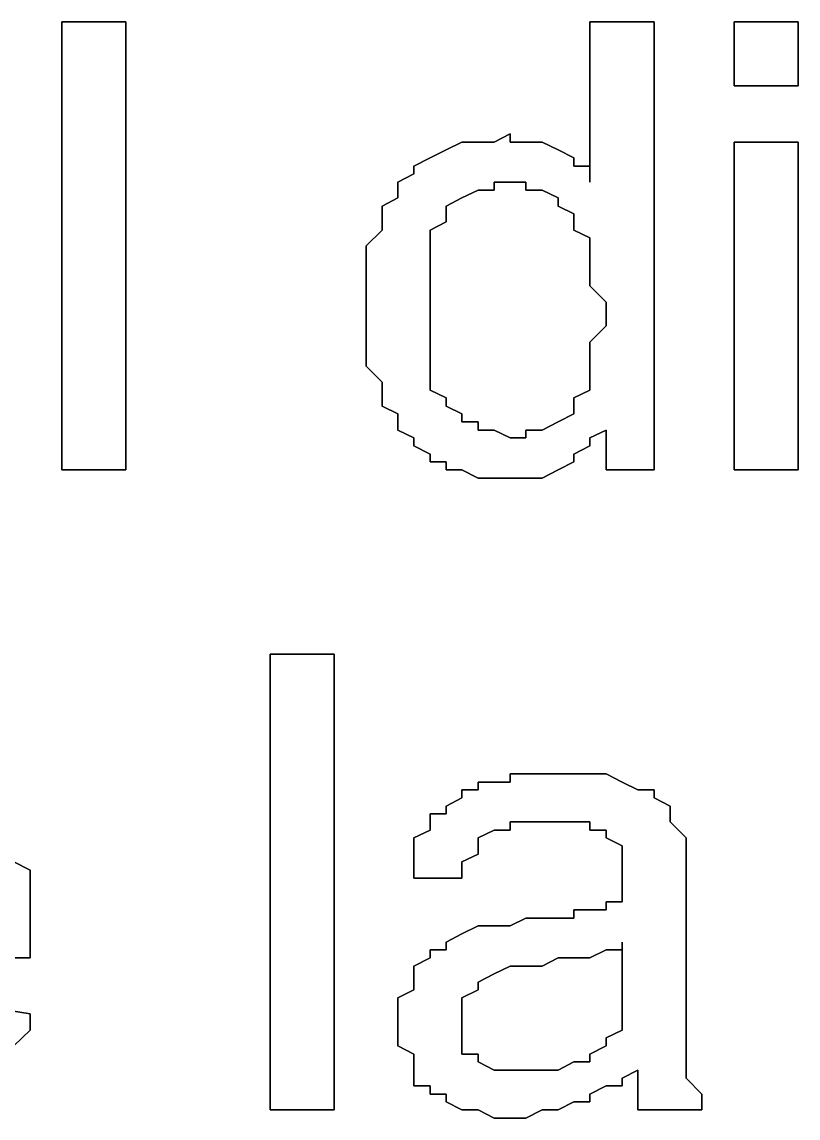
# Model space of a CAD drawing. Header units: metres. Extents: x 2.9 to 42.8, y 1.7 to 28.7.
# Drawn here: x 39.848 to 40.0191, y 15.2629 to 15.5046 of the extents above; entities that cross this region are included whole.
import ezdxf

# ---------------------------------------------------------------- set-up
doc = ezdxf.new("R2010")
doc.units = ezdxf.units.M
doc.layers.add('GRIS', color=8, linetype='Continuous')

msp = doc.modelspace()

# ---------------------------------------------------------------- linework, layer by layer
at = {"layer": 'GRIS', "lineweight": -3}
for points in [[(39.8709, 15.5046), (39.8568, 15.5046), (39.8709, 15.5046)], [(39.8568, 15.5046), (39.8568, 15.4058), (39.8568, 15.5046)], [(39.8709, 15.4058), (39.8709, 15.5046), (39.8709, 15.4058)], [(39.9874, 15.5046), (39.9732, 15.5046), (39.9874, 15.5046)], [(39.9732, 15.5046), (39.9732, 15.4693), (39.9732, 15.5046)], [(39.9874, 15.4058), (39.9874, 15.5046), (39.9874, 15.4058)], [(40.0191, 15.5046), (40.005, 15.5046), (40.0191, 15.5046)], [(40.005, 15.5046), (40.005, 15.4905), (40.005, 15.5046)], [(40.0191, 15.4905), (40.0191, 15.5046), (40.0191, 15.4905)], [(40.005, 15.4905), (40.0191, 15.4905), (40.005, 15.4905)], [(39.9556, 15.4799), (39.9521, 15.4781), (39.9556, 15.4799)], [(39.9556, 15.4781), (39.9556, 15.4799), (39.9556, 15.4781)], [(39.9415, 15.4764), (39.938, 15.4746), (39.9415, 15.4764)], [(39.945, 15.4781), (39.9415, 15.4764), (39.945, 15.4781)], [(39.9486, 15.4781), (39.945, 15.4781), (39.9486, 15.4781)], [(39.9521, 15.4781), (39.9486, 15.4781), (39.9521, 15.4781)], [(39.9591, 15.4781), (39.9556, 15.4781), (39.9591, 15.4781)], [(39.9627, 15.4781), (39.9591, 15.4781), (39.9627, 15.4781)], [(39.9662, 15.4764), (39.9627, 15.4781), (39.9662, 15.4764)], [(39.9697, 15.4746), (39.9662, 15.4764), (39.9697, 15.4746)], [(40.0191, 15.4781), (40.005, 15.4781), (40.0191, 15.4781)], [(40.005, 15.4781), (40.005, 15.4058), (40.005, 15.4781)], [(40.0191, 15.4058), (40.0191, 15.4781), (40.0191, 15.4058)], [(39.938, 15.4746), (39.9344, 15.4728), (39.938, 15.4746)], [(39.9697, 15.4728), (39.9697, 15.4746), (39.9697, 15.4728)], [(39.9344, 15.4728), (39.9344, 15.4711), (39.9344, 15.4728)], [(39.9732, 15.4728), (39.9697, 15.4728), (39.9732, 15.4728)], [(39.9732, 15.4711), (39.9732, 15.4728), (39.9732, 15.4711)], [(39.9344, 15.4711), (39.9309, 15.4693), (39.9344, 15.4711)], [(39.9309, 15.4693), (39.9309, 15.4675), (39.9309, 15.4693)], [(39.9521, 15.4675), (39.9521, 15.4693), (39.9521, 15.4675)], [(39.9521, 15.4693), (39.9556, 15.4693), (39.9521, 15.4693)], [(39.9556, 15.4693), (39.9591, 15.4693), (39.9556, 15.4693)], [(39.9591, 15.4693), (39.9591, 15.4675), (39.9591, 15.4693)], [(39.9732, 15.4693), (39.9732, 15.4711), (39.9732, 15.4693)], [(39.9309, 15.4675), (39.9309, 15.4658), (39.9309, 15.4675)], [(39.945, 15.4658), (39.9486, 15.4675), (39.945, 15.4658)], [(39.9486, 15.4675), (39.9521, 15.4675), (39.9486, 15.4675)], [(39.9591, 15.4675), (39.9627, 15.4675), (39.9591, 15.4675)], [(39.9627, 15.4675), (39.9662, 15.4658), (39.9627, 15.4675)], [(39.9309, 15.4658), (39.9274, 15.464), (39.9309, 15.4658)], [(39.9274, 15.464), (39.9274, 15.4605), (39.9274, 15.464)], [(39.9415, 15.464), (39.945, 15.4658), (39.9415, 15.464)], [(39.9415, 15.4623), (39.9415, 15.464), (39.9415, 15.4623)], [(39.9662, 15.4658), (39.9662, 15.464), (39.9662, 15.4658)], [(39.9662, 15.464), (39.9697, 15.4623), (39.9662, 15.464)], [(39.9415, 15.4605), (39.9415, 15.4623), (39.9415, 15.4605)], [(39.9697, 15.4623), (39.9697, 15.4605), (39.9697, 15.4623)], [(39.9274, 15.4605), (39.9274, 15.4587), (39.9274, 15.4605)], [(39.938, 15.4587), (39.9415, 15.4605), (39.938, 15.4587)], [(39.9697, 15.4605), (39.9697, 15.4587), (39.9697, 15.4605)], [(39.9274, 15.4587), (39.9239, 15.4552), (39.9274, 15.4587)], [(39.938, 15.457), (39.938, 15.4587), (39.938, 15.457)], [(39.938, 15.4552), (39.938, 15.457), (39.938, 15.4552)], [(39.9697, 15.4587), (39.9732, 15.457), (39.9697, 15.4587)], [(39.9732, 15.457), (39.9732, 15.4552), (39.9732, 15.457)], [(39.9239, 15.4552), (39.9239, 15.4534), (39.9239, 15.4552)], [(39.938, 15.4534), (39.938, 15.4552), (39.938, 15.4534)], [(39.9732, 15.4552), (39.9732, 15.4534), (39.9732, 15.4552)], [(39.9239, 15.4534), (39.9239, 15.4517), (39.9239, 15.4534)], [(39.938, 15.4499), (39.938, 15.4534), (39.938, 15.4499)], [(39.9732, 15.4534), (39.9732, 15.4517), (39.9732, 15.4534)], [(39.9239, 15.4517), (39.9239, 15.4481), (39.9239, 15.4517)], [(39.938, 15.4481), (39.938, 15.4499), (39.938, 15.4481)], [(39.9732, 15.4517), (39.9732, 15.4481), (39.9732, 15.4517)], [(39.9239, 15.4481), (39.9239, 15.4464), (39.9239, 15.4481)], [(39.938, 15.4446), (39.938, 15.4481), (39.938, 15.4446)], [(39.9732, 15.4481), (39.9732, 15.4464), (39.9732, 15.4481)], [(39.9239, 15.4464), (39.9239, 15.4446), (39.9239, 15.4464)], [(39.9732, 15.4464), (39.9768, 15.4428), (39.9732, 15.4464)], [(39.9239, 15.4446), (39.9239, 15.4411), (39.9239, 15.4446)], [(39.938, 15.4428), (39.938, 15.4446), (39.938, 15.4428)], [(39.938, 15.4411), (39.938, 15.4428), (39.938, 15.4411)], [(39.9768, 15.4428), (39.9768, 15.4393), (39.9768, 15.4428)], [(39.9239, 15.4411), (39.9239, 15.4393), (39.9239, 15.4411)], [(39.938, 15.4376), (39.938, 15.4411), (39.938, 15.4376)], [(39.9239, 15.4393), (39.9239, 15.4376), (39.9239, 15.4393)], [(39.9239, 15.4376), (39.9239, 15.4358), (39.9239, 15.4376)], [(39.938, 15.4358), (39.938, 15.4376), (39.938, 15.4358)], [(39.9768, 15.4376), (39.9732, 15.434), (39.9768, 15.4376)], [(39.9768, 15.4393), (39.9768, 15.4376), (39.9768, 15.4393)], [(39.9239, 15.4358), (39.9239, 15.4323), (39.9239, 15.4358)], [(39.938, 15.4323), (39.938, 15.4358), (39.938, 15.4323)], [(39.9732, 15.434), (39.9732, 15.4323), (39.9732, 15.434)], [(39.9239, 15.4323), (39.9239, 15.4305), (39.9239, 15.4323)], [(39.9239, 15.4305), (39.9239, 15.4287), (39.9239, 15.4305)], [(39.938, 15.4305), (39.938, 15.4323), (39.938, 15.4305)], [(39.938, 15.4287), (39.938, 15.4305), (39.938, 15.4287)], [(39.9732, 15.4323), (39.9732, 15.4287), (39.9732, 15.4323)], [(39.9239, 15.4287), (39.9274, 15.4252), (39.9239, 15.4287)], [(39.938, 15.427), (39.938, 15.4287), (39.938, 15.427)], [(39.9732, 15.4287), (39.9732, 15.427), (39.9732, 15.4287)], [(39.938, 15.4234), (39.938, 15.427), (39.938, 15.4234)], [(39.9732, 15.427), (39.9732, 15.4252), (39.9732, 15.427)], [(39.9274, 15.4252), (39.9274, 15.4234), (39.9274, 15.4252)], [(39.9274, 15.4234), (39.9274, 15.4217), (39.9274, 15.4234)], [(39.9415, 15.4217), (39.938, 15.4234), (39.9415, 15.4217)], [(39.9732, 15.4234), (39.9697, 15.4217), (39.9732, 15.4234)], [(39.9732, 15.4252), (39.9732, 15.4234), (39.9732, 15.4252)], [(39.9274, 15.4217), (39.9274, 15.4199), (39.9274, 15.4217)], [(39.9415, 15.4199), (39.9415, 15.4217), (39.9415, 15.4199)], [(39.9697, 15.4217), (39.9697, 15.4199), (39.9697, 15.4217)], [(39.9274, 15.4199), (39.9309, 15.4182), (39.9274, 15.4199)], [(39.9309, 15.4182), (39.9309, 15.4164), (39.9309, 15.4182)], [(39.945, 15.4182), (39.9415, 15.4199), (39.945, 15.4182)], [(39.945, 15.4164), (39.945, 15.4182), (39.945, 15.4164)], [(39.9697, 15.4182), (39.9662, 15.4164), (39.9697, 15.4182)], [(39.9697, 15.4199), (39.9697, 15.4182), (39.9697, 15.4199)], [(39.9309, 15.4164), (39.9309, 15.4146), (39.9309, 15.4164)], [(39.9486, 15.4164), (39.945, 15.4164), (39.9486, 15.4164)], [(39.9486, 15.4146), (39.9486, 15.4164), (39.9486, 15.4146)], [(39.9662, 15.4164), (39.9627, 15.4146), (39.9662, 15.4164)], [(39.9309, 15.4146), (39.9344, 15.4129), (39.9309, 15.4146)], [(39.9521, 15.4146), (39.9486, 15.4146), (39.9521, 15.4146)], [(39.9556, 15.4129), (39.9521, 15.4146), (39.9556, 15.4129)], [(39.9627, 15.4146), (39.9591, 15.4146), (39.9627, 15.4146)], [(39.9591, 15.4146), (39.9591, 15.4129), (39.9591, 15.4146)], [(39.9732, 15.4129), (39.9768, 15.4146), (39.9732, 15.4129)], [(39.9768, 15.4146), (39.9768, 15.4058), (39.9768, 15.4146)], [(39.9344, 15.4129), (39.9344, 15.4111), (39.9344, 15.4129)], [(39.9344, 15.4111), (39.938, 15.4093), (39.9344, 15.4111)], [(39.9591, 15.4129), (39.9556, 15.4129), (39.9591, 15.4129)], [(39.9697, 15.4093), (39.9732, 15.4111), (39.9697, 15.4093)], [(39.9732, 15.4111), (39.9732, 15.4129), (39.9732, 15.4111)], [(39.938, 15.4093), (39.938, 15.4076), (39.938, 15.4093)], [(39.9697, 15.4076), (39.9697, 15.4093), (39.9697, 15.4076)], [(39.938, 15.4076), (39.9415, 15.4076), (39.938, 15.4076)], [(39.9415, 15.4076), (39.9415, 15.4058), (39.9415, 15.4076)], [(39.9662, 15.4058), (39.9697, 15.4076), (39.9662, 15.4058)], [(39.8568, 15.4058), (39.8709, 15.4058), (39.8568, 15.4058)], [(39.9415, 15.4058), (39.945, 15.4058), (39.9415, 15.4058)], [(39.945, 15.4058), (39.9486, 15.404), (39.945, 15.4058)], [(39.9486, 15.404), (39.9521, 15.404), (39.9486, 15.404)], [(39.9521, 15.404), (39.9556, 15.404), (39.9521, 15.404)], [(39.9556, 15.404), (39.9591, 15.404), (39.9556, 15.404)], [(39.9591, 15.404), (39.9627, 15.404), (39.9591, 15.404)], [(39.9627, 15.404), (39.9662, 15.4058), (39.9627, 15.404)], [(39.9768, 15.4058), (39.9874, 15.4058), (39.9768, 15.4058)], [(40.005, 15.4058), (40.0191, 15.4058), (40.005, 15.4058)], [(39.9168, 15.3652), (39.9027, 15.3652), (39.9168, 15.3652)], [(39.9027, 15.3652), (39.9027, 15.2647), (39.9027, 15.3652)], [(39.9168, 15.2647), (39.9168, 15.3652), (39.9168, 15.2647)], [(39.9591, 15.3388), (39.9556, 15.3388), (39.9591, 15.3388)], [(39.9556, 15.3388), (39.9556, 15.337), (39.9556, 15.3388)], [(39.9627, 15.3388), (39.9591, 15.3388), (39.9627, 15.3388)], [(39.9662, 15.3388), (39.9627, 15.3388), (39.9662, 15.3388)], [(39.9697, 15.3388), (39.9662, 15.3388), (39.9697, 15.3388)], [(39.9732, 15.3388), (39.9697, 15.3388), (39.9732, 15.3388)], [(39.9768, 15.3388), (39.9732, 15.3388), (39.9768, 15.3388)], [(39.9803, 15.337), (39.9768, 15.3388), (39.9803, 15.337)], [(39.9521, 15.337), (39.9486, 15.337), (39.9521, 15.337)], [(39.9486, 15.337), (39.9486, 15.3353), (39.9486, 15.337)], [(39.9556, 15.337), (39.9521, 15.337), (39.9556, 15.337)], [(39.9838, 15.3353), (39.9803, 15.337), (39.9838, 15.3353)], [(39.945, 15.3335), (39.9415, 15.3317), (39.945, 15.3335)], [(39.9486, 15.3353), (39.945, 15.3353), (39.9486, 15.3353)], [(39.945, 15.3353), (39.945, 15.3335), (39.945, 15.3353)], [(39.9874, 15.3353), (39.9838, 15.3353), (39.9874, 15.3353)], [(39.9874, 15.3335), (39.9874, 15.3353), (39.9874, 15.3335)], [(39.9909, 15.3317), (39.9874, 15.3335), (39.9909, 15.3317)], [(39.9415, 15.3317), (39.9415, 15.33), (39.9415, 15.3317)], [(39.9909, 15.33), (39.9909, 15.3317), (39.9909, 15.33)], [(39.9415, 15.33), (39.938, 15.33), (39.9415, 15.33)], [(39.938, 15.33), (39.938, 15.3282), (39.938, 15.33)], [(39.9909, 15.3282), (39.9909, 15.33), (39.9909, 15.3282)], [(39.938, 15.3264), (39.9344, 15.3247), (39.938, 15.3264)], [(39.938, 15.3282), (39.938, 15.3264), (39.938, 15.3282)], [(39.9486, 15.3247), (39.9521, 15.3264), (39.9486, 15.3247)], [(39.9521, 15.3264), (39.9556, 15.3264), (39.9521, 15.3264)], [(39.9556, 15.3264), (39.9556, 15.3282), (39.9556, 15.3264)], [(39.9556, 15.3282), (39.9591, 15.3282), (39.9556, 15.3282)], [(39.9591, 15.3282), (39.9627, 15.3282), (39.9591, 15.3282)], [(39.9627, 15.3282), (39.9662, 15.3282), (39.9627, 15.3282)], [(39.9662, 15.3282), (39.9697, 15.3282), (39.9662, 15.3282)], [(39.9697, 15.3282), (39.9732, 15.3282), (39.9697, 15.3282)], [(39.9732, 15.3282), (39.9732, 15.3264), (39.9732, 15.3282)], [(39.9732, 15.3264), (39.9768, 15.3264), (39.9732, 15.3264)], [(39.9768, 15.3264), (39.9768, 15.3247), (39.9768, 15.3264)], [(39.9944, 15.3247), (39.9909, 15.3282), (39.9944, 15.3247)], [(39.9344, 15.3247), (39.9344, 15.3211), (39.9344, 15.3247)], [(39.9486, 15.3229), (39.9486, 15.3247), (39.9486, 15.3229)], [(39.9768, 15.3247), (39.9803, 15.3229), (39.9768, 15.3247)], [(39.9944, 15.3229), (39.9944, 15.3247), (39.9944, 15.3229)], [(39.9486, 15.3211), (39.9486, 15.3229), (39.9486, 15.3211)], [(39.9803, 15.3229), (39.9803, 15.3211), (39.9803, 15.3229)], [(39.9944, 15.3211), (39.9944, 15.3229), (39.9944, 15.3211)], [(39.8498, 15.3176), (39.8462, 15.3194), (39.8498, 15.3176)], [(39.9344, 15.3211), (39.9344, 15.3194), (39.9344, 15.3211)], [(39.9344, 15.3194), (39.9344, 15.3158), (39.9344, 15.3194)], [(39.945, 15.3194), (39.9486, 15.3211), (39.945, 15.3194)], [(39.945, 15.3158), (39.945, 15.3194), (39.945, 15.3158)], [(39.9803, 15.3211), (39.9803, 15.3194), (39.9803, 15.3211)], [(39.9803, 15.3194), (39.9803, 15.3176), (39.9803, 15.3194)], [(39.9944, 15.3194), (39.9944, 15.3211), (39.9944, 15.3194)], [(39.9944, 15.3176), (39.9944, 15.3194), (39.9944, 15.3176)], [(39.8498, 15.3158), (39.8498, 15.3176), (39.8498, 15.3158)], [(39.9803, 15.3176), (39.9803, 15.3141), (39.9803, 15.3176)], [(39.9944, 15.3141), (39.9944, 15.3176), (39.9944, 15.3141)], [(39.8498, 15.3141), (39.8498, 15.3158), (39.8498, 15.3141)], [(39.9344, 15.3158), (39.945, 15.3158), (39.9344, 15.3158)], [(39.8498, 15.3106), (39.8498, 15.3141), (39.8498, 15.3106)], [(39.9803, 15.3141), (39.9803, 15.3106), (39.9803, 15.3141)], [(39.9944, 15.3123), (39.9944, 15.3141), (39.9944, 15.3123)], [(39.9944, 15.2947), (39.9944, 15.3123), (39.9944, 15.2947)], [(39.8498, 15.3088), (39.8498, 15.3106), (39.8498, 15.3088)], [(39.9803, 15.3106), (39.9768, 15.3106), (39.9803, 15.3106)], [(39.9768, 15.3106), (39.9768, 15.3088), (39.9768, 15.3106)], [(39.8498, 15.3053), (39.8498, 15.3088), (39.8498, 15.3053)], [(39.9591, 15.307), (39.9556, 15.3053), (39.9591, 15.307)], [(39.9627, 15.307), (39.9591, 15.307), (39.9627, 15.307)], [(39.9662, 15.307), (39.9627, 15.307), (39.9662, 15.307)], [(39.9697, 15.307), (39.9662, 15.307), (39.9697, 15.307)], [(39.9732, 15.3088), (39.9697, 15.3088), (39.9732, 15.3088)], [(39.9697, 15.3088), (39.9697, 15.307), (39.9697, 15.3088)], [(39.9768, 15.3088), (39.9732, 15.3088), (39.9768, 15.3088)], [(39.8498, 15.3035), (39.8498, 15.3053), (39.8498, 15.3035)], [(39.9486, 15.3053), (39.945, 15.3035), (39.9486, 15.3053)], [(39.9521, 15.3053), (39.9486, 15.3053), (39.9521, 15.3053)], [(39.9556, 15.3053), (39.9521, 15.3053), (39.9556, 15.3053)], [(39.8498, 15.3017), (39.8498, 15.3035), (39.8498, 15.3017)], [(39.945, 15.3035), (39.9415, 15.3017), (39.945, 15.3035)], [(39.8498, 15.2982), (39.8498, 15.3017), (39.8498, 15.2982)], [(39.9415, 15.3), (39.938, 15.3), (39.9415, 15.3)], [(39.938, 15.3), (39.938, 15.2982), (39.938, 15.3)], [(39.9415, 15.3017), (39.9415, 15.3), (39.9415, 15.3017)], [(39.9732, 15.2982), (39.9768, 15.3), (39.9732, 15.2982)], [(39.9768, 15.3), (39.9803, 15.3), (39.9768, 15.3)], [(39.9803, 15.3017), (39.9803, 15.2964), (39.9803, 15.3017)], [(39.9803, 15.3), (39.9803, 15.3017), (39.9803, 15.3)], [(39.7969, 15.2982), (39.8498, 15.2982), (39.7969, 15.2982)], [(39.938, 15.2982), (39.9344, 15.2964), (39.938, 15.2982)], [(39.9627, 15.2964), (39.9662, 15.2982), (39.9627, 15.2964)], [(39.9662, 15.2982), (39.9697, 15.2982), (39.9662, 15.2982)], [(39.9697, 15.2982), (39.9732, 15.2982), (39.9697, 15.2982)], [(39.9344, 15.2964), (39.9344, 15.2929), (39.9344, 15.2964)], [(39.9521, 15.2947), (39.9556, 15.2964), (39.9521, 15.2947)], [(39.9556, 15.2964), (39.9591, 15.2964), (39.9556, 15.2964)], [(39.9591, 15.2964), (39.9627, 15.2964), (39.9591, 15.2964)], [(39.9803, 15.2964), (39.9803, 15.2929), (39.9803, 15.2964)], [(39.9344, 15.2929), (39.9344, 15.2912), (39.9344, 15.2929)], [(39.9486, 15.2929), (39.9521, 15.2947), (39.9486, 15.2929)], [(39.9486, 15.2912), (39.9486, 15.2929), (39.9486, 15.2912)], [(39.9803, 15.2929), (39.9803, 15.2912), (39.9803, 15.2929)], [(39.9944, 15.2912), (39.9944, 15.2947), (39.9944, 15.2912)], [(39.9344, 15.2912), (39.9309, 15.2894), (39.9344, 15.2912)], [(39.945, 15.2894), (39.9486, 15.2912), (39.945, 15.2894)], [(39.9803, 15.2912), (39.9803, 15.2876), (39.9803, 15.2912)], [(39.9944, 15.2876), (39.9944, 15.2912), (39.9944, 15.2876)], [(39.8498, 15.2859), (39.8392, 15.2876), (39.8498, 15.2859)], [(39.9309, 15.2894), (39.9309, 15.2859), (39.9309, 15.2894)], [(39.945, 15.2876), (39.945, 15.2894), (39.945, 15.2876)], [(39.945, 15.2859), (39.945, 15.2876), (39.945, 15.2859)], [(39.9803, 15.2876), (39.9803, 15.2859), (39.9803, 15.2876)], [(39.9944, 15.2859), (39.9944, 15.2876), (39.9944, 15.2859)], [(39.8498, 15.2841), (39.8498, 15.2859), (39.8498, 15.2841)], [(39.9309, 15.2859), (39.9309, 15.2841), (39.9309, 15.2859)], [(39.945, 15.2841), (39.945, 15.2859), (39.945, 15.2841)], [(39.9803, 15.2859), (39.9803, 15.2841), (39.9803, 15.2859)], [(39.9944, 15.2823), (39.9944, 15.2859), (39.9944, 15.2823)], [(39.8498, 15.2823), (39.8498, 15.2841), (39.8498, 15.2823)], [(39.9309, 15.2841), (39.9309, 15.2806), (39.9309, 15.2841)], [(39.945, 15.2823), (39.945, 15.2841), (39.945, 15.2823)], [(39.9803, 15.2841), (39.9803, 15.2823), (39.9803, 15.2841)], [(39.8462, 15.2788), (39.8498, 15.2823), (39.8462, 15.2788)], [(39.9309, 15.2806), (39.9309, 15.2788), (39.9309, 15.2806)], [(39.945, 15.2806), (39.945, 15.2823), (39.945, 15.2806)], [(39.945, 15.277), (39.945, 15.2806), (39.945, 15.277)], [(39.9803, 15.2823), (39.9768, 15.2806), (39.9803, 15.2823)], [(39.9768, 15.2806), (39.9768, 15.2788), (39.9768, 15.2806)], [(39.9944, 15.2806), (39.9944, 15.2823), (39.9944, 15.2806)], [(39.9944, 15.2788), (39.9944, 15.2806), (39.9944, 15.2788)], [(39.9309, 15.2788), (39.9344, 15.277), (39.9309, 15.2788)], [(39.9768, 15.2788), (39.9732, 15.277), (39.9768, 15.2788)], [(39.9944, 15.277), (39.9944, 15.2788), (39.9944, 15.277)], [(39.9344, 15.277), (39.9344, 15.2753), (39.9344, 15.277)], [(39.9486, 15.277), (39.945, 15.277), (39.9486, 15.277)], [(39.9486, 15.2753), (39.9486, 15.277), (39.9486, 15.2753)], [(39.9732, 15.277), (39.9732, 15.2753), (39.9732, 15.277)], [(39.9944, 15.2753), (39.9944, 15.277), (39.9944, 15.2753)], [(39.9344, 15.2753), (39.9344, 15.2735), (39.9344, 15.2753)], [(39.9344, 15.2735), (39.9344, 15.27), (39.9344, 15.2735)], [(39.9521, 15.2735), (39.9486, 15.2753), (39.9521, 15.2735)], [(39.9556, 15.2735), (39.9521, 15.2735), (39.9556, 15.2735)], [(39.9591, 15.2735), (39.9556, 15.2735), (39.9591, 15.2735)], [(39.9627, 15.2735), (39.9591, 15.2735), (39.9627, 15.2735)], [(39.9662, 15.2735), (39.9627, 15.2735), (39.9662, 15.2735)], [(39.9697, 15.2753), (39.9662, 15.2735), (39.9697, 15.2753)], [(39.9732, 15.2753), (39.9697, 15.2753), (39.9732, 15.2753)], [(39.9803, 15.2717), (39.9838, 15.2735), (39.9803, 15.2717)], [(39.9838, 15.2735), (39.9838, 15.2717), (39.9838, 15.2735)], [(39.9944, 15.2735), (39.9944, 15.2753), (39.9944, 15.2735)], [(39.9944, 15.2717), (39.9944, 15.2735), (39.9944, 15.2717)], [(39.9803, 15.27), (39.9803, 15.2717), (39.9803, 15.27)], [(39.9838, 15.2717), (39.9838, 15.27), (39.9838, 15.2717)], [(39.9979, 15.2682), (39.9944, 15.2717), (39.9979, 15.2682)], [(39.9344, 15.27), (39.938, 15.27), (39.9344, 15.27)], [(39.938, 15.27), (39.938, 15.2682), (39.938, 15.27)], [(39.938, 15.2682), (39.9415, 15.2682), (39.938, 15.2682)], [(39.9415, 15.2682), (39.9415, 15.2665), (39.9415, 15.2682)], [(39.9732, 15.2682), (39.9768, 15.27), (39.9732, 15.2682)], [(39.9732, 15.2665), (39.9732, 15.2682), (39.9732, 15.2665)], [(39.9768, 15.27), (39.9803, 15.27), (39.9768, 15.27)], [(39.9838, 15.27), (39.9838, 15.2665), (39.9838, 15.27)], [(39.9979, 15.2665), (39.9979, 15.2682), (39.9979, 15.2665)], [(39.9415, 15.2665), (39.945, 15.2647), (39.9415, 15.2665)], [(39.9662, 15.2647), (39.9697, 15.2665), (39.9662, 15.2647)], [(39.9697, 15.2665), (39.9732, 15.2665), (39.9697, 15.2665)], [(39.9838, 15.2665), (39.9838, 15.2647), (39.9838, 15.2665)], [(39.9979, 15.2647), (39.9979, 15.2665), (39.9979, 15.2647)], [(39.9027, 15.2647), (39.9168, 15.2647), (39.9027, 15.2647)], [(39.945, 15.2647), (39.9486, 15.2647), (39.945, 15.2647)], [(39.9486, 15.2647), (39.9521, 15.2629), (39.9486, 15.2647)], [(39.9591, 15.2629), (39.9627, 15.2647), (39.9591, 15.2629)], [(39.9627, 15.2647), (39.9662, 15.2647), (39.9627, 15.2647)], [(39.9838, 15.2647), (39.9979, 15.2647), (39.9838, 15.2647)], [(39.9521, 15.2629), (39.9556, 15.2629), (39.9521, 15.2629)], [(39.9556, 15.2629), (39.9591, 15.2629), (39.9556, 15.2629)]]:
    msp.add_lwpolyline(points, dxfattribs=at)

doc.saveas('drawing.dxf')
